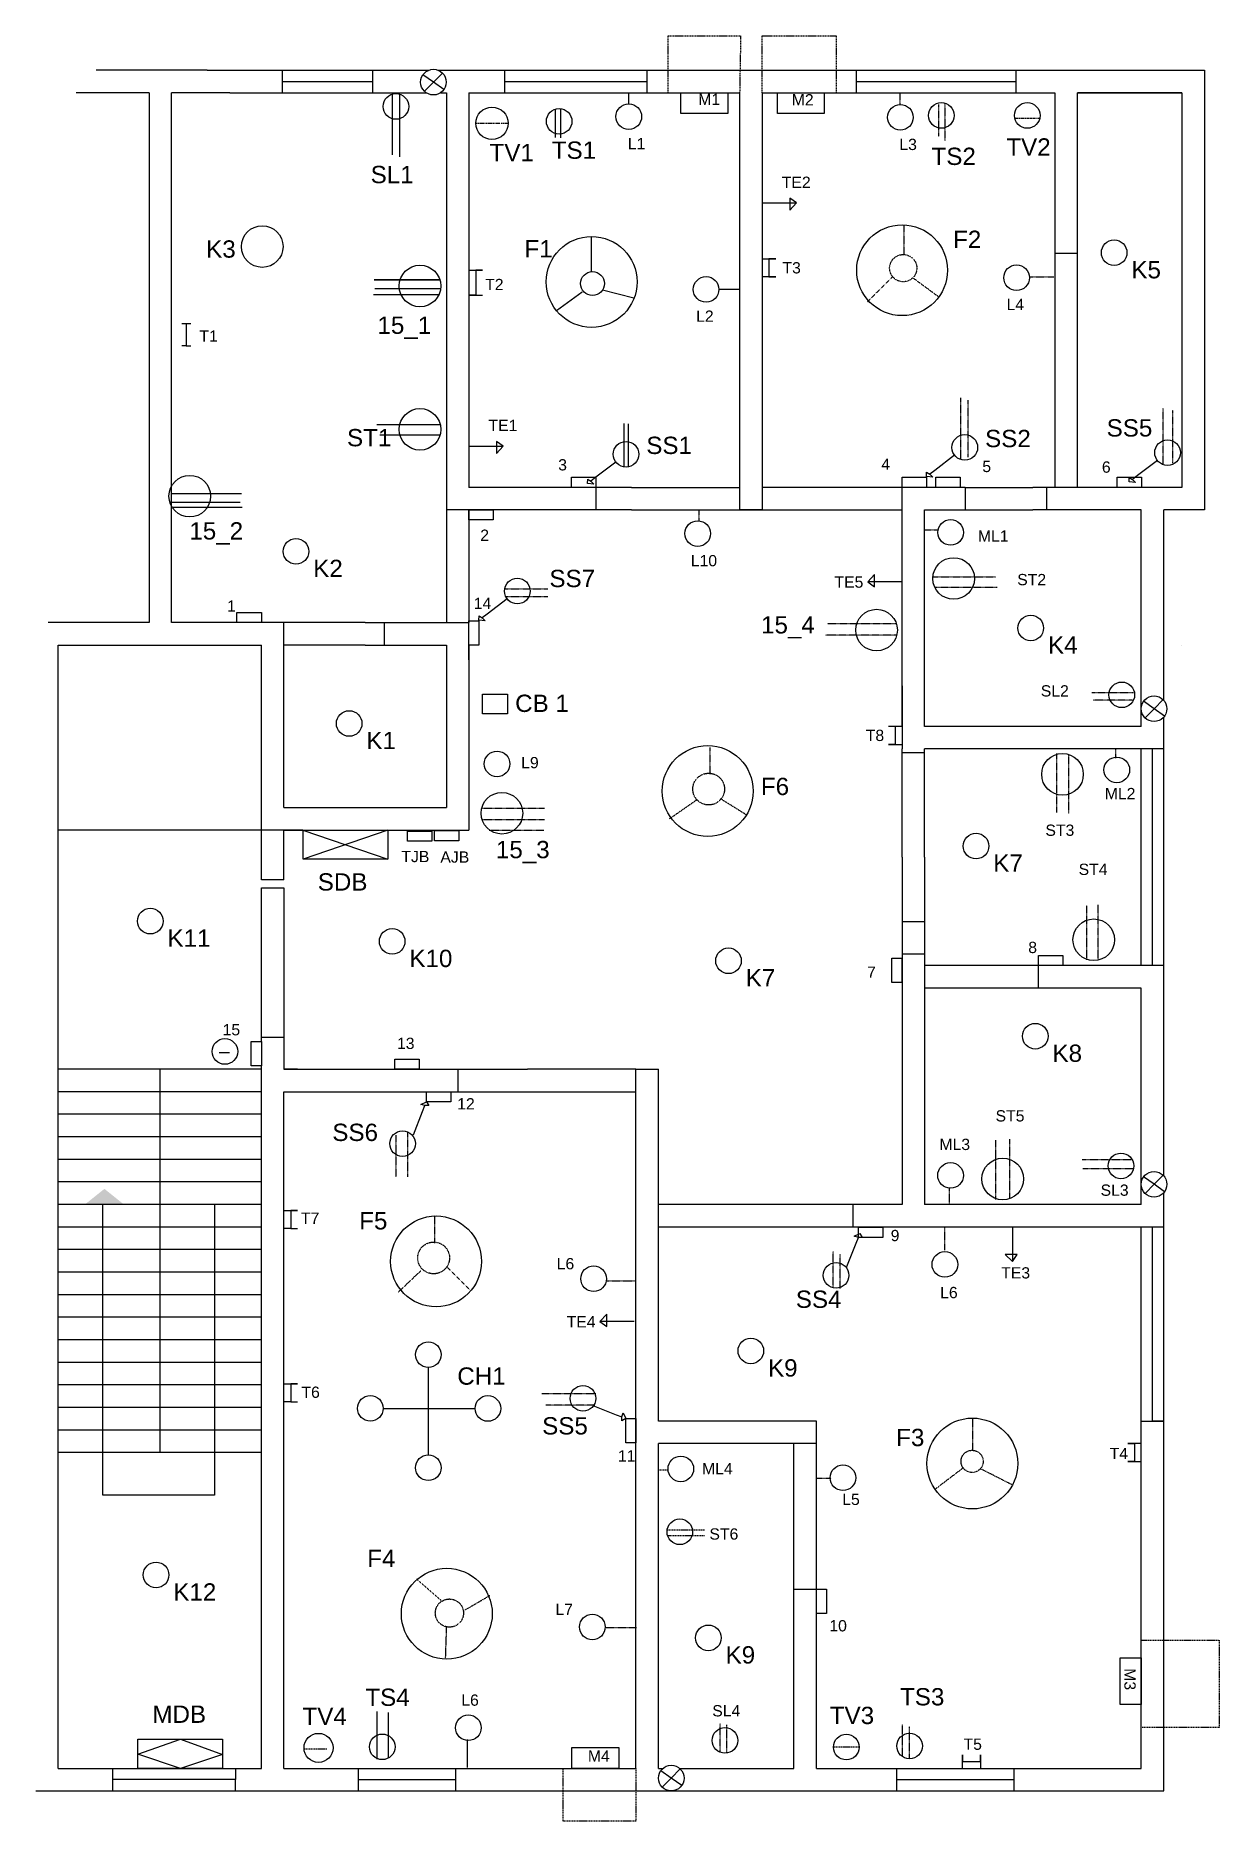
# Model space of a CAD drawing. Header units: inches. Extents: x 388 to 912, y 83 to 875.
import ezdxf

# ---------------------------------------------------------------- set-up
doc = ezdxf.new("R2010")
doc.units = ezdxf.units.IN
doc.header["$MEASUREMENT"] = 0
for name, pattern in [('BORDER', [1.75, 0.5, -0.25, 0.5, -0.25, 0, -0.25]), ('DASHED', [0.75, 0.5, -0.25]), ('HIDDEN2', [0.1875, 0.125, -0.0625]), ('HIDDENX2', [0.75, 0.5, -0.25]), ('PHANTOM', [2.5, 1.25, -0.25, 0.25, -0.25, 0.25, -0.25])]:
    doc.linetypes.add(name, pattern=pattern)
doc.styles.get("Standard").update_dxf_attribs({"font": 'arial.ttf'})

msp = doc.modelspace()

# ---------------------------------------------------------------- linework, layer by layer
at = {"linetype": 'DASHED'}
for p, q in [((667.91, 849.7), (667.91, 874.85)), ((667.91, 874.85), (700.05, 874.85)), ((700.05, 874.85), (699.61, 849.7)), ((709.61, 849.7), (709.61, 874.96)), ((709.61, 874.96), (742.33, 874.96)), ((742.33, 874.96), (742.33, 849.7)), ((877.61, 163.56), (912.2, 163.56)), ((912.2, 163.56), (912.2, 124.82)), ((912.2, 124.82), (877.61, 124.82)), ((506.52, 115.31), (516.65, 115.31)), ((621.34, 83.22), (621.34, 106.7)), ((653.61, 106.7), (653.61, 83.22)), ((653.61, 83.22), (621.34, 83.22))]:
    msp.add_line(p, q, dxfattribs=at)
for p, q in [((463.61, 859.7), (414.35, 859.7)), ((463.61, 859.7), (561.91, 859.7)), ((463.61, 859.7), (561.91, 859.7)), ((496.84, 859.7), (496.84, 849.7)), ((536.82, 859.7), (536.82, 849.7)), ((563.89, 854.37), (559.25, 857.66)), ((563.89, 854.37), (567.89, 858.41)), ((565.86, 859.7), (905.61, 859.7)), ((565.86, 859.7), (663.61, 859.7)), ((595.46, 849.7), (595.46, 859.7)), ((658.69, 849.7), (658.69, 859.7)), ((663.61, 859.7), (905.61, 859.7)), ((751.47, 849.7), (751.47, 859.7)), ((822.13, 849.7), (822.13, 859.7)), ((905.61, 859.7), (905.61, 664.7)), ((437.84, 849.7), (405.49, 849.7)), ((437.84, 849.7), (437.84, 614.7)), ((473.61, 849.7), (447.84, 849.7)), ((447.84, 614.7), (447.84, 849.7)), ((473.61, 849.7), (560.65, 849.7)), ((496.84, 854.7), (536.82, 854.7)), ((545.56, 849.34), (545.56, 822.09)), ((548.91, 848.92), (548.91, 821.25)), ((563.89, 854.37), (559.88, 850.34)), ((563.89, 854.37), (563.89, 854.37)), ((568.52, 851.09), (563.89, 854.37)), ((567.12, 849.7), (569.61, 849.7)), ((569.61, 849.7), (569.61, 650.7)), ((569.61, 849.7), (569.61, 650.7)), ((579.61, 849.7), (699.61, 849.7)), ((579.61, 849.7), (579.61, 674.7)), ((595.46, 849.7), (595.46, 854.7)), ((595.46, 854.7), (658.69, 854.7)), ((653.61, 849.7), (699.61, 849.7)), ((699.61, 849.7), (699.61, 664.7)), ((709.61, 849.7), (709.61, 664.7)), ((709.61, 849.7), (839.32, 849.7)), ((751.47, 854.7), (822.13, 854.7)), ((839.32, 849.7), (839.32, 674.7)), ((849.32, 849.7), (887.61, 849.7)), ((849.32, 849.7), (895.61, 849.7)), ((895.61, 849.7), (849.32, 849.7)), ((849.32, 674.7), (849.32, 849.7)), ((895.61, 849.7), (895.61, 674.7)), ((709.61, 800.83), (724.8, 800.83)), ((724.8, 800.83), (721.8, 802.92)), ((721.8, 802.92), (721.8, 797.56)), ((721.8, 797.56), (724.8, 800.83)), ((709.61, 776), (715.61, 776)), ((715.61, 776), (712.61, 776)), ((712.61, 776), (712.61, 768)), ((839.32, 778.6), (849.32, 778.6)), ((579.61, 770.93), (585.61, 770.93)), ((585.61, 770.93), (582.61, 770.93)), ((582.61, 770.93), (582.61, 762.93)), ((712.61, 768), (709.61, 768)), ((712.61, 768), (715.61, 768)), ((715.61, 768), (712.61, 768)), ((566.96, 766.76), (537.58, 766.76)), ((537.58, 766.76), (567.01, 766.76)), ((567.18, 762.79), (537.84, 762.79)), ((582.61, 762.93), (582.61, 759.93)), ((566.52, 759.99), (537.35, 759.99)), ((582.61, 759.93), (579.61, 759.93)), ((579.61, 759.93), (582.61, 759.93)), ((582.61, 759.93), (585.61, 759.93)), ((452.35, 747.42), (456.35, 747.42)), ((454.35, 747.42), (454.35, 742.42)), ((454.35, 737.42), (452.35, 737.42)), ((454.35, 742.42), (454.35, 737.42)), ((454.35, 737.42), (456.35, 737.42)), ((579.61, 693.01), (594.8, 693.01)), ((594.8, 693.01), (591.8, 695.1)), ((591.8, 695.1), (591.8, 689.74)), ((591.8, 689.74), (594.8, 693.01)), ((794.89, 688.95), (786.07, 682.21)), ((644.72, 685.92), (635.9, 679.17)), ((782.4, 679.46), (782.42, 681.41)), ((782.42, 681.41), (783.88, 680.53)), ((786.07, 682.21), (783.88, 680.53)), ((884.75, 686.63), (875.93, 679.89)), ((651.61, 674.7), (579.61, 674.7)), ((632.23, 676.42), (632.25, 678.37)), ((635.02, 676.14), (632.23, 676.42)), ((632.25, 678.37), (633.7, 677.5)), ((635.9, 679.17), (633.7, 677.5)), ((633.7, 677.5), (635.02, 676.14)), ((635.9, 674.7), (635.9, 664.7)), ((651.61, 674.7), (699.61, 674.7)), ((757.61, 674.7), (709.61, 674.7)), ((799.61, 674.7), (757.61, 674.7)), ((771.61, 664.7), (771.61, 674.7)), ((785.2, 679.17), (782.4, 679.46)), ((783.88, 680.53), (785.2, 679.17)), ((799.61, 674.7), (829.61, 674.7)), ((799.61, 674.7), (799.61, 664.7)), ((895.61, 674.7), (829.61, 674.7)), ((835.65, 674.7), (835.65, 664.7)), ((872.26, 677.14), (872.28, 679.09)), ((875.06, 676.86), (872.26, 677.14)), ((872.28, 679.09), (873.74, 678.21)), ((875.93, 679.89), (873.74, 678.21)), ((873.74, 678.21), (875.06, 676.86)), ((579.61, 664.7), (569.61, 664.7)), ((579.61, 664.7), (579.61, 650.7)), ((651.61, 664.7), (579.61, 664.7)), ((651.61, 664.7), (699.61, 664.7)), ((709.61, 664.7), (699.61, 664.7)), ((704.61, 664.7), (699.61, 664.7)), ((699.61, 664.7), (709.61, 664.7)), ((709.61, 664.7), (757.61, 664.7)), ((757.61, 664.7), (771.61, 664.7)), ((771.61, 568.7), (771.61, 664.7)), ((781.61, 568.7), (781.61, 664.7)), ((781.61, 664.7), (799.61, 664.7)), ((799.61, 664.7), (829.61, 664.7)), ((877.61, 664.7), (829.61, 664.7)), ((877.61, 594.7), (877.61, 664.7)), ((905.61, 664.7), (887.61, 664.7)), ((887.61, 594.7), (887.61, 664.7)), ((569.61, 650.7), (569.61, 614.7)), ((579.61, 650.7), (579.61, 614.7)), ((759.42, 636.02), (756.42, 632.75)), ((759.42, 630.66), (759.42, 636.02)), ((771.61, 632.75), (756.42, 632.75)), ((756.42, 632.75), (759.42, 630.66)), ((584.08, 615.78), (584.1, 617.73)), ((584.1, 617.73), (585.56, 616.85)), ((587.75, 618.53), (585.56, 616.85)), ((596.57, 625.27), (587.75, 618.53)), ((437.84, 614.7), (393.08, 614.7)), ((497.61, 614.7), (447.84, 614.7)), ((497.61, 604.7), (497.61, 614.7)), ((533.61, 614.7), (497.61, 614.7)), ((533.61, 614.7), (569.61, 614.7)), ((542.25, 604.7), (542.25, 614.7)), ((569.61, 614.7), (579.61, 614.7)), ((579.61, 598.23), (579.61, 614.7)), ((586.88, 615.5), (584.08, 615.78)), ((585.56, 616.85), (586.88, 615.5)), ((397.61, 604.7), (487.61, 604.7)), ((397.61, 106.7), (397.61, 604.7)), ((487.61, 500.7), (487.61, 604.7)), ((497.61, 532.7), (497.61, 604.7)), ((533.61, 604.7), (497.61, 604.7)), ((533.61, 604.7), (569.61, 604.7)), ((569.61, 604.7), (569.61, 532.7)), ((579.61, 604.7), (579.61, 522.7)), ((895.61, 604.7), (895.61, 604.7)), ((877.61, 568.7), (877.61, 594.7)), ((887.61, 580.24), (887.61, 594.7)), ((771.61, 586.66), (771.61, 558.7)), ((883.29, 576.54), (878.65, 579.82)), ((883.29, 576.54), (887.29, 580.58)), ((883.29, 576.54), (879.29, 572.51)), ((883.29, 576.54), (883.29, 576.54)), ((887.93, 573.26), (883.29, 576.54)), ((887.61, 369.36), (887.61, 572.85)), ((771.61, 568.7), (765.61, 568.7)), ((771.61, 568.7), (768.61, 568.7)), ((768.61, 568.7), (768.61, 560.7)), ((877.61, 568.7), (781.61, 568.7)), ((877.61, 568.7), (781.61, 568.7)), ((768.61, 560.7), (765.61, 560.7)), ((765.61, 560.7), (768.61, 560.7)), ((768.61, 560.7), (771.61, 560.7)), ((771.61, 510.7), (771.61, 558.7)), ((781.61, 557.01), (771.61, 557.01)), ((877.61, 558.7), (781.61, 558.7)), ((781.61, 557.01), (781.61, 558.7)), ((781.61, 510.7), (781.61, 557.01)), ((877.61, 462.7), (877.61, 558.7)), ((887.61, 558.7), (877.61, 558.7)), ((882.61, 462.7), (882.61, 558.7)), ((497.61, 532.7), (569.61, 532.7)), ((506, 522.7), (397.61, 522.7)), ((497.61, 522.7), (579.61, 522.7)), ((497.61, 500.7), (497.61, 522.7)), ((506, 522.7), (543.67, 509.8)), ((543.67, 522.7), (506.13, 509.8)), ((771.61, 510.7), (771.61, 452.7)), ((781.61, 510.7), (781.61, 462.7)), ((497.61, 500.7), (487.61, 500.7)), ((487.61, 429.04), (487.61, 497.19)), ((487.61, 497.19), (497.61, 497.19)), ((497.61, 497.19), (497.61, 416.7)), ((781.61, 482.06), (771.61, 482.06)), ((781.61, 482.06), (781.61, 356.7)), ((781.61, 467.68), (771.61, 467.68)), ((811.61, 462.7), (781.61, 462.7)), ((877.61, 462.7), (811.61, 462.7)), ((832.02, 452.7), (832.02, 462.7)), ((887.61, 462.7), (877.61, 462.7)), ((771.61, 452.7), (771.61, 356.7)), ((811.61, 452.7), (781.61, 452.7)), ((877.61, 452.7), (811.61, 452.7)), ((877.61, 356.7), (877.61, 452.7)), ((487.61, 430.97), (497.61, 430.97)), ((468.9, 424.1), (473.49, 424.1)), ((487.61, 416.7), (397.61, 416.7)), ((442.61, 416.7), (442.61, 246.7)), ((487.61, 416.7), (487.61, 418.25)), ((487.61, 106.7), (487.61, 416.7)), ((497.61, 416.7), (605.61, 416.7)), ((503.57, 416.7), (497.61, 416.7)), ((574.85, 406.7), (574.85, 416.7)), ((653.61, 416.7), (605.61, 416.7)), ((653.61, 416.7), (663.61, 416.7)), ((653.61, 387.91), (653.61, 416.7)), ((663.61, 260.7), (663.61, 416.7)), ((487.61, 406.7), (397.61, 406.7)), ((487.61, 406.7), (397.61, 406.7)), ((497.61, 406.7), (605.61, 406.7)), ((497.61, 106.7), (497.61, 406.7)), ((605.61, 406.7), (653.61, 406.7)), ((653.61, 106.7), (653.61, 406.7)), ((487.61, 396.7), (397.61, 396.7)), ((555.02, 387.64), (559.08, 397.97)), ((558.26, 401.02), (560.8, 402.23)), ((560.09, 400.55), (558.26, 401.02)), ((559.08, 397.97), (560.09, 400.55)), ((561.79, 400.55), (560.09, 400.55)), ((560.8, 402.23), (561.79, 400.55)), ((487.61, 386.7), (397.61, 386.7)), ((487.61, 386.7), (397.61, 386.7)), ((487.61, 386.7), (397.61, 386.7)), ((487.61, 386.7), (397.61, 386.7)), ((487.61, 376.7), (397.61, 376.7)), ((487.61, 366.7), (397.61, 366.7)), ((883.29, 365.66), (878.65, 368.94)), ((883.29, 365.66), (879.29, 361.62)), ((883.29, 365.66), (887.29, 369.69)), ((883.29, 365.66), (883.29, 365.66)), ((887.93, 362.38), (883.29, 365.66)), ((487.61, 356.7), (397.61, 356.7)), ((417.3, 227.84), (417.3, 356.7)), ((466.89, 356.7), (466.89, 227.84)), ((711.61, 356.7), (663.61, 356.7)), ((771.61, 356.7), (711.61, 356.7)), ((749.73, 356.7), (749.73, 346.7)), ((877.61, 356.7), (781.61, 356.7)), ((794.45, 356.7), (781.61, 356.7)), ((887.61, 96.7), (887.61, 361.96)), ((497.61, 354.02), (503.61, 354.02)), ((503.61, 354.02), (500.61, 354.02)), ((500.61, 354.02), (500.61, 346.02)), ((487.61, 346.7), (397.61, 346.7)), ((487.61, 346.7), (397.61, 346.7)), ((500.61, 346.02), (497.61, 346.02)), ((500.61, 346.02), (503.61, 346.02)), ((711.61, 346.7), (663.61, 346.7)), ((793.04, 346.7), (711.61, 346.7)), ((877.61, 346.7), (711.61, 346.7)), ((750.4, 342.62), (752.94, 343.83)), ((752.23, 342.15), (750.4, 342.62)), ((751.22, 339.58), (752.23, 342.15)), ((753.93, 342.15), (752.23, 342.15)), ((752.94, 343.83), (753.93, 342.15)), ((877.61, 346.7), (771.61, 346.7)), ((820.56, 346.7), (820.56, 331.51)), ((877.61, 260.7), (877.61, 346.7)), ((887.61, 346.7), (877.61, 346.7)), ((882.61, 260.7), (882.61, 346.7)), ((487.61, 336.7), (397.61, 336.7)), ((487.61, 336.7), (397.61, 336.7)), ((747.16, 329.24), (751.22, 339.58)), ((822.65, 334.51), (817.29, 334.51)), ((817.29, 334.51), (820.56, 331.51)), ((820.56, 331.51), (822.65, 334.51)), ((487.61, 326.7), (397.61, 326.7)), ((487.61, 316.7), (397.61, 316.7)), ((487.61, 306.7), (397.61, 306.7)), ((640.72, 308.02), (637.71, 304.76)), ((652.91, 304.76), (637.71, 304.76)), ((637.71, 304.76), (640.72, 302.67)), ((640.72, 302.67), (640.72, 308.02)), ((877.61, 233.47), (877.61, 303.7)), ((487.61, 296.7), (397.61, 296.7)), ((487.61, 286.7), (397.61, 286.7)), ((497.61, 277.25), (503.61, 277.25)), ((503.61, 277.25), (500.61, 277.25)), ((500.61, 277.25), (500.61, 269.25)), ((561.61, 284.44), (561.61, 245.69)), ((663.61, 260.7), (663.61, 278.98)), ((487.61, 276.7), (397.61, 276.7)), ((500.61, 269.25), (497.61, 269.25)), ((500.61, 269.25), (503.61, 269.25)), ((487.61, 266.7), (397.61, 266.7)), ((541.59, 266.31), (582.35, 266.27)), ((634.55, 267.56), (644.88, 263.51)), ((644.88, 263.51), (647.45, 262.5)), ((647.45, 262.5), (647.93, 264.33)), ((647.45, 260.8), (647.45, 262.5)), ((649.13, 261.79), (647.45, 260.8)), ((647.93, 264.33), (649.13, 261.79)), ((487.61, 256.7), (397.61, 256.7)), ((706.86, 260.7), (663.61, 260.7)), ((733.61, 260.7), (695.16, 260.7)), ((733.61, 250.7), (733.61, 260.7)), ((877.61, 260.7), (887.61, 260.7)), ((887.61, 260.7), (882.61, 260.7)), ((487.61, 246.7), (397.61, 246.7)), ((663.61, 106.7), (663.61, 250.7)), ((663.61, 106.7), (663.61, 250.7)), ((708.09, 250.7), (663.61, 250.7)), ((733.61, 250.7), (695.16, 250.7)), ((723.61, 220.7), (723.61, 250.7)), ((733.61, 220.7), (733.61, 250.7)), ((877.61, 250.7), (871.61, 250.7)), ((871.61, 250.7), (874.61, 250.7)), ((874.61, 250.7), (874.61, 242.7)), ((877.61, 106.7), (877.61, 250.7)), ((874.61, 242.7), (871.61, 242.7)), ((871.61, 242.7), (874.61, 242.7)), ((874.61, 242.7), (877.61, 242.7)), ((466.89, 227.84), (417.3, 227.84)), ((723.61, 106.7), (723.61, 220.7)), ((733.61, 106.7), (733.61, 220.7)), ((723.61, 186.16), (733.61, 186.16)), ((432.88, 112.99), (451.73, 119.6)), ((451.73, 119.6), (470.42, 112.82)), ((451.73, 106.7), (432.88, 112.99)), ((470.42, 112.82), (451.73, 106.7)), ((798.4, 106.7), (798.4, 112.7)), ((798.4, 112.7), (798.4, 109.7)), ((806.4, 109.7), (806.4, 112.7)), ((806.4, 112.7), (806.4, 109.7)), ((397.61, 106.7), (487.61, 106.7)), ((421.82, 101.7), (421.82, 106.7)), ((476.16, 106.7), (476.16, 101.7)), ((497.61, 106.7), (653.61, 106.7)), ((530.6, 96.7), (530.6, 106.7)), ((573.7, 106.7), (573.7, 96.7)), ((663.61, 106.7), (665.6, 106.7)), ((669.29, 102.38), (664.65, 105.67)), ((669.29, 102.38), (673.29, 106.42)), ((672.99, 106.7), (723.61, 106.7)), ((733.61, 106.7), (877.61, 106.7)), ((769.21, 96.7), (769.21, 106.7)), ((769.21, 106.7), (877.61, 106.7)), ((798.4, 109.7), (806.4, 109.7)), ((806.4, 109.7), (806.4, 106.7)), ((821.31, 96.7), (821.31, 106.7)), ((387.61, 96.7), (887.61, 96.7)), ((421.82, 96.7), (421.82, 101.7)), ((476.16, 101.7), (421.82, 101.7)), ((476.16, 96.7), (476.16, 101.7)), ((530.6, 101.7), (573.7, 101.7)), ((669.29, 102.38), (665.29, 98.35)), ((669.29, 102.38), (669.29, 102.38)), ((673.93, 99.1), (669.29, 102.38)), ((769.21, 101.7), (821.31, 101.7))]:
    msp.add_line(p, q)
at = {"linetype": 'Continuous'}
for p, q in [((650.28, 849.6), (650.28, 844.53)), ((617.89, 842.37), (617.89, 829.76)), ((620.16, 842.37), (620.16, 829.65)), ((633.75, 786), (633.75, 770.39)), ((618.4, 753.1), (629.84, 761.46)), ((638.78, 762.3), (652.73, 758.68)), ((690.48, 762.61), (699.51, 762.61)), ((566.75, 702.4), (538.79, 702.4)), ((566.75, 697.82), (540.16, 697.82)), ((648.38, 683.89), (648.38, 703.03)), ((650.28, 684), (650.28, 702.91)), ((446.91, 668.19), (478.28, 668.19)), ((447.77, 671.93), (478.86, 671.93)), ((448.35, 665.89), (479.15, 665.89)), ((538.74, 131.87), (538.74, 110.72)), ((543.81, 131.41), (543.81, 111.64)), ((578.79, 119.45), (578.79, 107.04))]:
    msp.add_line(p, q, dxfattribs=at)
at = {"linetype": 'HIDDEN2'}
for p, q in [((770.61, 849.45), (770.61, 844.47)), ((787.69, 844.47), (787.69, 830.25)), ((790.54, 844.83), (790.54, 828.48)), ((772.42, 791), (772.42, 777.86)), ((756.27, 756.96), (767.33, 768.01)), ((827.91, 768.04), (838.94, 768.04)), ((787.96, 759.05), (776.6, 767.41)), ((797.66, 686.99), (797.66, 714.37)), ((800.86, 688.06), (800.86, 713.3)), ((887.38, 684.78), (887.38, 709.66)), ((891.65, 685.49), (891.65, 708.95)), ((681.47, 664.46), (681.47, 659.74)), ((781.43, 655.91), (787.47, 655.91)), ((784.98, 634.98), (813.04, 634.98)), ((595.74, 629.63), (614.64, 629.63)), ((596.19, 626.26), (614.64, 626.26)), ((786.41, 630.37), (813.75, 630.37)), ((768.77, 614.12), (738.4, 614.12)), ((769, 609.18), (737.72, 609.18)), ((874.12, 583.55), (855.65, 583.55)), ((873.76, 580.36), (856.36, 580.36)), ((686.35, 559.37), (686.35, 547.54)), ((840.01, 556.72), (840.01, 530.47)), ((845.34, 556.01), (845.34, 530.12)), ((866.29, 554.59), (866.29, 558.85)), ((585.35, 532.4), (613.18, 532.4)), ((668.34, 527.66), (680.66, 536.18)), ((702.47, 529.55), (691.09, 536.65)), ((585.35, 527.35), (613.18, 527.35)), ((588.6, 522.65), (612.82, 522.65)), ((853.51, 465.21), (853.51, 489.33)), ((858.48, 465.21), (858.48, 489.68)), ((552.44, 388.66), (552.44, 369.03)), ((547.24, 387.5), (547.24, 369.03)), ((813.14, 358.98), (813.14, 385.23)), ((819.43, 359.41), (819.43, 385.66)), ((873.65, 376.46), (851.4, 376.46)), ((874.09, 372.54), (851.62, 372.54)), ((792.5, 363.97), (792.5, 356.81)), ((564.45, 339.61), (564.45, 351.83)), ((790.53, 336.42), (790.53, 346.78)), ((741.08, 319.84), (741.08, 336.07)), ((744.19, 319.49), (744.19, 334.69)), ((548.44, 317.97), (558.33, 327.38)), ((569.63, 329.26), (579.99, 318.91)), ((640.88, 322.84), (653.6, 322.84)), ((635.86, 272.82), (611.92, 272.82)), ((635.4, 267.77), (613.76, 267.77)), ((802.84, 262.18), (802.84, 247.6)), ((786.34, 230.54), (798.62, 239.93)), ((820.31, 232.46), (806.68, 239.36)), ((733.64, 235.34), (740.21, 235.34)), ((567.29, 181.07), (556.24, 190.72)), ((577.87, 176.93), (588.92, 183.37)), ((569.59, 169.11), (569.13, 155.32)), ((640.02, 169.11), (653.83, 169.11)), ((690.91, 113.71), (690.91, 126.57)), ((693.86, 113.5), (693.86, 125.94)), ((771.86, 111.9), (771.86, 126.1)), ((774.87, 111.04), (774.87, 125.24))]:
    msp.add_line(p, q, dxfattribs=at)
at = {"linetype": 'BORDER'}
msp.add_line((582.79, 836.17), (597.11, 836.17), dxfattribs=at)
at = {"linetype": 'PHANTOM'}
msp.add_line((821.86, 838.43), (832.89, 838.43), dxfattribs=at)
at = {"linetype": 'HIDDENX2'}
for p, q in [((663.42, 239.09), (667.42, 239.09)), ((667.42, 212.43), (684.02, 212.43)), ((667.84, 209.92), (684.02, 209.92)), ((741.47, 116.2), (752.71, 116.2))]:
    msp.add_line(p, q, dxfattribs=at)
for points in [[(673.61, 849.7), (694.31, 849.7), (694.31, 840.43), (673.61, 840.43)], [(716.39, 849.7), (737.08, 849.7), (737.08, 840.43), (716.39, 840.43)], [(625.1, 679.17), (635.9, 679.17), (635.9, 674.7), (625.1, 674.7)], [(771.61, 679.17), (782.4, 679.17), (782.4, 674.7), (771.61, 674.7)], [(786.5, 679.17), (797.29, 679.17), (797.29, 674.7), (786.5, 674.7)], [(866.9, 679.17), (877.69, 679.17), (877.69, 674.7), (866.9, 674.7)], [(579.61, 664.7), (590.4, 664.7), (590.4, 660.23), (579.61, 660.23)], [(476.81, 619.17), (487.61, 619.17), (487.61, 614.7), (476.81, 614.7)], [(579.61, 604.7), (579.61, 615.5), (584.08, 615.5), (584.08, 604.7)], [(585.65, 583.04), (596.7, 583.04), (596.7, 574.28), (585.65, 574.28)], [(506.13, 522.7), (543.67, 522.7), (543.67, 509.8), (506.13, 509.8)], [(552.44, 522.32), (563.23, 522.32), (563.23, 517.85), (552.44, 517.85)], [(564.31, 522.5), (575.11, 522.5), (575.11, 518.03), (564.31, 518.03)], [(832.02, 467.17), (842.81, 467.17), (842.81, 462.7), (832.02, 462.7)], [(767.07, 455.14), (767.07, 465.94), (771.54, 465.94), (771.54, 455.14)], [(483.13, 418.25), (483.13, 429.04), (487.61, 429.04), (487.61, 418.25)], [(546.82, 421.17), (557.62, 421.17), (557.62, 416.7), (546.82, 416.7)], [(560.8, 406.7), (571.59, 406.7), (571.59, 402.23), (560.8, 402.23)], [(752.23, 346.62), (763.02, 346.62), (763.02, 342.15), (752.23, 342.15)], [(649.13, 250.99), (649.13, 261.79), (653.61, 261.79), (653.61, 250.99)], [(733.61, 175.37), (733.61, 186.16), (738.08, 186.16), (738.08, 175.37)], [(877.61, 155.67), (877.61, 134.98), (868.34, 134.98), (868.34, 155.67)], [(432.88, 119.6), (470.42, 119.6), (470.42, 106.7), (432.88, 106.7)], [(625.3, 115.97), (645.99, 115.97), (645.99, 106.7), (625.3, 106.7)]]:
    msp.add_lwpolyline(points, close=True)
for centre, radius in [((563.89, 854.37), 5.68), ((547.25, 843.59), 5.68), ((589.83, 836.13), 7.17), ((619.61, 836.99), 5.68), ((650.48, 839.08), 5.68), ((770.87, 838.76), 5.68), ((789.01, 839.6), 5.68), ((827.09, 839.6), 5.68), ((488.01, 781.46), 9.23), ((634.01, 765.79), 20.14), ((771.62, 770.97), 20.14), ((865.61, 778.74), 5.68), ((557.93, 763.99), 9.23), ((684.74, 762.47), 5.68), ((822.35, 767.65), 5.68), ((557.93, 700.4), 9.23), ((799.41, 692.4), 5.68), ((649.24, 689.37), 5.68), ((889.27, 690.08), 5.68), ((455.9, 670.79), 9.23), ((681.03, 654.2), 5.68), ((793.13, 654.71), 5.68), ((502.96, 646.31), 5.68), ((794.46, 634.29), 9.23), ((601.09, 628.72), 5.68), ((760.29, 611.41), 9.23), ((828.65, 612.32), 5.68), ((868.99, 582.7), 5.68), ((883.29, 576.54), 5.68), ((526.54, 569.99), 5.68), ((592.09, 552.06), 5.68), ((685.46, 540.04), 20.14), ((842.71, 547.46), 9.23), ((866.78, 549.41), 5.68), ((594.23, 530.2), 9.23), ((804.39, 515.64), 5.68), ((438.38, 482.36), 5.68), ((856.57, 474.08), 9.23), ((545.6, 473.38), 5.68), ((694.67, 464.77), 5.68), ((830.65, 431.34), 5.68), ((471.46, 424.57), 5.68), ((550.21, 383.69), 5.68), ((793.08, 369.61), 5.68), ((816.22, 368.04), 9.23), ((868.63, 373.83), 5.68), ((883.29, 365.66), 5.68), ((565.06, 331.48), 20.14), ((790.58, 330.13), 5.68), ((634.88, 323.8), 5.68), ((742.35, 325.3), 5.68), ((561.61, 290.13), 5.68), ((704.57, 291.8), 5.68), ((535.91, 266.32), 5.68), ((588.03, 266.27), 5.68), ((630.16, 270.75), 5.68), ((802.78, 241.87), 20.14), ((561.61, 240), 5.68), ((673.54, 239.48), 5.68), ((745.39, 235.54), 5.68), ((673.1, 211.59), 5.68), ((440.95, 192.45), 5.68), ((569.81, 175.26), 20.14), ((634.31, 169.38), 5.68), ((685.75, 164.55), 5.68), ((579.38, 124.7), 5.68), ((541.21, 116.23), 5.68), ((693.1, 119.08), 5.68), ((746.88, 116.12), 5.68), ((774.93, 116.61), 5.68), ((669.29, 102.38), 5.68)]:
    msp.add_circle(centre, radius)
at = {"linetype": 'HIDDEN2'}
for centre, radius in [((772.12, 771.89), 6.04), ((685.88, 540.91), 7.04), ((563.98, 333.02), 7.05), ((802.65, 242.81), 4.92), ((570.97, 175.55), 6.25)]:
    msp.add_circle(centre, radius, dxfattribs=at)
at = {"linetype": 'Continuous'}
for centre, radius in [((634.39, 765.05), 5.29), ((512.96, 115.77), 6.44)]:
    msp.add_circle(centre, radius, dxfattribs=at)
at = {"color": 7}
msp.add_solid([(426.73, 356.7), (418.05, 363.65), (409.37, 356.7)], dxfattribs=at)

# ---------------------------------------------------------------- texts
at = {"attachment_point": 1}
for s, insert, char_height in [('M1', (681.26, 849.25), 5), ('M2', (722.7, 849.05), 5), ('TV1', (588.77, 826.99), 7.672), ('TS1', (616.33, 828.05), 7.672), ('L1', (650.03, 829.58), 5), ('L3', (770.41, 829.26), 5), ('TS2', (784.66, 825.32), 7.672), ('TV2', (817.81, 829.47), 7.672), ('SL1', (536.06, 817.24), 7.672), ('TE2', (718.28, 812.47), 5), ('K3', (463.15, 784.22), 7.672), ('F1', (604.24, 784.32), 7.672), ('F2', (794.2, 788.52), 7.672), ('T3', (718.59, 774.55), 5), ('K5', (873.24, 775.04), 7.672), ('T2', (586.82, 767.14), 5), ('L2', (680.31, 753.11), 5), ('L4', (817.92, 758.29), 5), ('T1', (460.15, 744.27), 5), ('15_1', (539.08, 750.43), 7.672), ('TE1', (588.28, 704.65), 5), ('SS5', (862.27, 704.9), 7.672), ('ST1', (525.59, 700.57), 7.672), ('SS1', (658.23, 697.16), 7.672), ('SS2', (808.4, 700.19), 7.672), ('3', (619.19, 687.19), 5), ('4', (762.4, 687.47), 5), ('5', (807.18, 686.47), 5), ('6', (860.17, 686.19), 5), ('15_2', (455.69, 659.24), 7.672), ('2', (584.63, 655.98), 5), ('ML1', (805.23, 655.62), 5), ('K2', (510.59, 642.6), 7.672), ('L10', (677.96, 644.69), 5), ('SS7', (615.29, 638.13), 7.672), ('TE5', (741.63, 635.2), 5), ('ST2', (822.64, 636.3), 5), ('14', (581.74, 625.74), 5), ('1', (472.43, 624.58), 5), ('15_4', (709.1, 617.58), 7.672), ('K4', (836.28, 608.62), 7.672), ('SL2', (833.09, 586.96), 5), ('CB 1', (600.1, 582.78), 7.672), ('K1', (534.17, 566.29), 7.672), ('T8', (755.51, 567.22), 5), ('L9', (602.78, 555.14), 5), ('F6', (709.02, 545.91), 7.672), ('ML2', (861.45, 541.42), 5), ('ST3', (835.14, 525.17), 5), ('15_3', (591.57, 517.93), 7.672), ('TJB', (549.67, 513.51), 5), ('AJB', (566.96, 513.28), 5), ('K7', (812.02, 511.93), 7.672), ('ST4', (849.86, 507.83), 5), ('SDB', (512.61, 503.58), 7.672), ('K11', (446.01, 478.66), 7.672), ('K10', (553.23, 469.67), 7.672), ('8', (827.53, 473.19), 5), ('K7', (702.3, 461.06), 7.672), ('7', (756.1, 462.24), 5), ('15', (470.45, 436.71), 5), ('13', (547.74, 430.67), 5), ('K8', (838.27, 427.63), 7.672), ('12', (574.41, 403.86), 5), ('ST5', (813.05, 398.52), 5), ('SS6', (519.07, 392.54), 7.672), ('ML3', (788.16, 385.86), 5), ('SL3', (859.59, 365.57), 5), ('T7', (505.17, 353.13), 5), ('F5', (530.98, 353.32), 7.672), ('9', (766.55, 345.46), 5), ('L6', (618.53, 332.97), 5), ('TE3', (815.54, 328.9), 5), ('SS4', (724.51, 318.55), 7.672), ('L6', (788.49, 320.17), 5), ('TE4', (622.93, 307.21), 5), ('K9', (712.2, 288.09), 7.672), ('CH1', (574.46, 284.48), 7.672), ('T6', (505.38, 275.97), 5), ('SS5', (612.08, 262.41), 7.672), ('F3', (768.99, 257.24), 7.672), ('11', (645.67, 247.75), 5), ('T4', (863.6, 248.8), 5), ('ML4', (682.93, 242.08), 5), ('L5', (745.08, 228.47), 5), ('ST6', (686.21, 213.12), 5), ('F4', (534.53, 203.59), 7.672), ('K12', (448.58, 188.74), 7.672), ('L7', (617.95, 179.68), 5), ('10', (739.37, 172.43), 5), ('K9', (693.38, 160.85), 7.672), ('TS4', (533.69, 142.06), 7.672), ('L6', (576.23, 139.46), 5), ('SL4', (687.47, 134.73), 5), ('TS3', (770.7, 142.27), 7.672), ('MDB', (439.31, 134.54), 7.672), ('TV4', (505.85, 133.61), 7.672), ('TV3', (739.57, 133.99), 7.672), ('T5', (798.84, 119.91), 5), ('M4', (632.35, 114.66), 5)]:
    msp.add_mtext_dynamic_manual_height_columns(s, width=690.972, gutter_width=38.36, heights=[0], dxfattribs=dict(at, insert=insert, char_height=char_height))
at = {"insert": (875.13, 151.1), "char_height": 5, "attachment_point": 1, "rotation": 270}
msp.add_mtext_dynamic_manual_height_columns('M3', width=690.972, gutter_width=38.36, heights=[0], dxfattribs=at)

doc.saveas('drawing.dxf')
